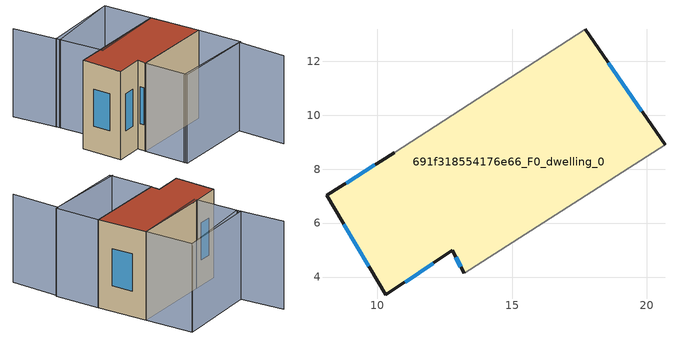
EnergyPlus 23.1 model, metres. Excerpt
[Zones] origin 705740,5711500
691f318554176e66_F0_dwelling_0
 floor ground (EU_floor_Construction): 17.7,13.19 20.67,8.9 13.22,4.13 12.78,4.99 10.32,3.34 8.12,7.02 10.62,8.62 z0
 wall outside (EU_wall_Construction): 10.62,8.62 8.12,7.02 10.32,3.34 12.78,4.99 13.22,4.13 / 20.67,8.9 17.7,13.19 z0:9
 wall adiabatic (EU_wall_Construction): 17.7,13.19 10.62,8.62 / 13.22,4.13 20.67,8.9 z0:9
 window (EU_Window_Construction): 8.75,5.96 9.69,4.4 / 9.9,8.16 8.84,7.48 / 19.81,10.14 18.56,11.95 / 12.91,4.74 13.09,4.38 / 11.03,3.82 12.07,4.51 z2.6:6.4
 roof outside (EU_roof_Construction): 20.67,8.9 17.7,13.19 10.62,8.62 8.12,7.02 10.32,3.34 12.78,4.99 13.22,4.13 z9
shading: 15.43,0.31 23.02,4.86 / 23.02,4.86 25.63,0.51 / 23.18,4.96 15.67,0.18 / 15.67,0.18 13.16,4.13 / 13.16,4.13 20.67,8.9 / 20.67,8.9 23.18,4.96 / 14.83,17.35 17.7,13.19 / 17.7,13.19 10.66,8.33 / 10.66,8.33 7.79,12.49 / 7.79,12.49 14.83,17.35 / 14.83,17.35 8.05,12.13 / 8.05,12.13 4.99,16.09 z0:9
[Building]
EU S2 Campaign: North Axis=0; Terrain=City; Solar Distribution=FullExterior
[Site:Location]
London: Latitude=51.5; Longitude=-0.5; Time Zone=0; Elevation=25
[SizingPeriod:WeatherFileDays]
AnnualSizingPeriod: Begin Month=1; Begin Day of Month=1; End Month=12; End Day of Month=31; Day of Week for Start Day=Monday; Use Weather File Daylight Saving Period=No; Use Weather File Rain and Snow Indicators=No
[MATERIAL]
EU_InternalMass_Material: Roughness=MediumRough; Thickness=0.1; Conductivity=1; Density=1800; Specific Heat=900; Thermal Absorptance=0.9; Solar Absorptance=0.7; Visible Absorptance=0.7
[MATERIAL:NOMASS] Roughness=MediumRough; Thermal Absorptance=0.9; Solar Absorptance=0.7; Visible Absorptance=0.7
Name | Thermal Resistance
EU_wall_NoMass | 0.724719
EU_roof_NoMass | 2.98947
EU_floor_NoMass | 2.39157
[WINDOWMATERIAL:SIMPLEGLAZINGSYSTEM]
EU_Window_SimpleGlazing: UFactor=2.63425; Solar Heat Gain Coefficient=0.76; Visible Transmittance=0.76
[CONSTRUCTION]
EU_wall_Construction: EU_wall_NoMass
EU_roof_Construction: EU_roof_NoMass
EU_floor_Construction: EU_floor_NoMass
EU_InternalMass_Construction: EU_InternalMass_Material
EU_Window_Construction: EU_Window_SimpleGlazing
[ZONE]
691f318554176e66_F0_dwelling_0: Type=1; Multiplier=1; Ceiling Height=autocalculate; Volume=516.36; Floor Area=autocalculate; Part of Total Floor Area=Yes
[INTERNALMASS]
691f318554176e66_F0_dwelling_0_EU_InternalMass: Construction=EU_InternalMass_Construction; Zone or ZoneList=691f318554176e66_F0_dwelling_0; Surface Area=57.3728
[OTHEREQUIPMENT]
EU_Step8_InternalGain_691f318554176e66_F0_dwelling_0_f000: Fuel Type=Electricity; Zone or ZoneList or Space or SpaceList=691f318554176e66_F0_dwelling_0; Schedule=EU_Step8_GainSchedule_691f318554176e66_F0_dwelling_0_f000; Design Level Calculation Method=Watts/Area; Power per Zone Floor Area=1; Fraction Latent=0; Fraction Radiant=0; Fraction Lost=0; Carbon Dioxide Generation Rate=0; EndUse Subcategory=EU_Step8_InternalGains
[ZONEVENTILATION:DESIGNFLOWRATE]
EU_ConstantAir_691f318554176e66_F0_dwelling_0: Zone or ZoneList or Space or SpaceList=691f318554176e66_F0_dwelling_0; Schedule=EU_AlwaysOn; Design Flow Rate Calculation Method=AirChanges/Hour; Air Changes per Hour=0.418135; Ventilation Type=Natural; Fan Pressure Rise=0; Fan Total Efficiency=1; Constant Term Coefficient=1; Temperature Term Coefficient=0; Velocity Term Coefficient=0; Velocity Squared Term Coefficient=0; Minimum Indoor Temperature=-100; Maximum Indoor Temperature=100; Delta Temperature=-100; Minimum Outdoor Temperature=-100; Maximum Outdoor Temperature=100; Maximum Wind Speed=40
[HVACTEMPLATE:THERMOSTAT]
EU_HeatOnly_691f318554176e66_F0_dwelling_0: Constant Heating Setpoint=20; Constant Cooling Setpoint=50
[HVACTEMPLATE:ZONE:IDEALLOADSAIRSYSTEM]
691f318554176e66_F0_dwelling_0: Template Thermostat=EU_HeatOnly_691f318554176e66_F0_dwelling_0; System Availability Schedule=EU_AlwaysOn; Maximum Heating Supply Air Temperature=50; Minimum Cooling Supply Air Temperature=13; Maximum Heating Supply Air Humidity Ratio=0.0156; Minimum Cooling Supply Air Humidity Ratio=0.0077; Heating Limit=NoLimit; Cooling Limit=NoLimit; Heating Availability Schedule=EU_AlwaysOn; Cooling Availability Schedule=EU_CoolingOff; Dehumidification Control Type=ConstantSensibleHeatRatio; Cooling Sensible Heat Ratio=0.7; Dehumidification Setpoint=60; Humidification Control Type=None; Humidification Setpoint=30; Outdoor Air Method=None; Outdoor Air Flow Rate per Person=0.00944; Outdoor Air Flow Rate per Zone Floor Area=0; Outdoor Air Flow Rate per Zone=0; Demand Controlled Ventilation Type=None; Outdoor Air Economizer Type=NoEconomizer; Heat Recovery Type=None; Sensible Heat Recovery Effectiveness=0.7; Latent Heat Recovery Effectiveness=0.65
[SIZING:ZONE]
691f318554176e66_F0_dwelling_0: Zone Cooling Design Supply Air Temperature Input Method=SupplyAirTemperature; Zone Cooling Design Supply Air Temperature=13; Zone Heating Design Supply Air Temperature Input Method=SupplyAirTemperature; Zone Heating Design Supply Air Temperature=50; Zone Cooling Design Supply Air Humidity Ratio=0.008; Zone Heating Design Supply Air Humidity Ratio=0.008; Cooling Design Air Flow Method=DesignDay; Cooling Design Air Flow Rate=0; Cooling Minimum Air Flow per Zone Floor Area=0.000762; Cooling Minimum Air Flow=0; Cooling Minimum Air Flow Fraction=0.2; Heating Design Air Flow Method=DesignDay; Heating Design Air Flow Rate=0; Heating Maximum Air Flow per Zone Floor Area=0.002032; Heating Maximum Air Flow=0.141576; Heating Maximum Air Flow Fraction=0.3; Account for Dedicated Outdoor Air System=No; Dedicated Outdoor Air System Control Strategy=NeutralSupplyAir; Dedicated Outdoor Air Low Setpoint Temperature for Design=autosize; Dedicated Outdoor Air High Setpoint Temperature for Design=autosize; Zone Load Sizing Method=Sensible Load Only No Latent Load; Zone Latent Cooling Design Supply Air Humidity Ratio Input Method=HumidityRatioDifference; Zone Cooling Design Supply Air Humidity Ratio Difference=0.005; Zone Latent Heating Design Supply Air Humidity Ratio Input Method=HumidityRatioDifference; Zone Humidification Design Supply Air Humidity Ratio Difference=0.005
[SCHEDULE:CONSTANT]
Name | Hourly Value
EU_AlwaysOn | 1
EU_CoolingOff | 0
[SCHEDULE:FILE]
EU_Step8_GainSchedule_691f318554176e66_F0_dwelling_0_f000: File=../../schedules/691f318554176e66/691f318554176e66_F0_dwelling_0_f000_gain.csv; Column Number=1; Rows to Skip at Top=0; Number of Hours of Data=8760; Column Separator=Comma; Interpolate to Timestep=No; Minutes per Item=60; Adjust Schedule for Daylight Savings=Yes
